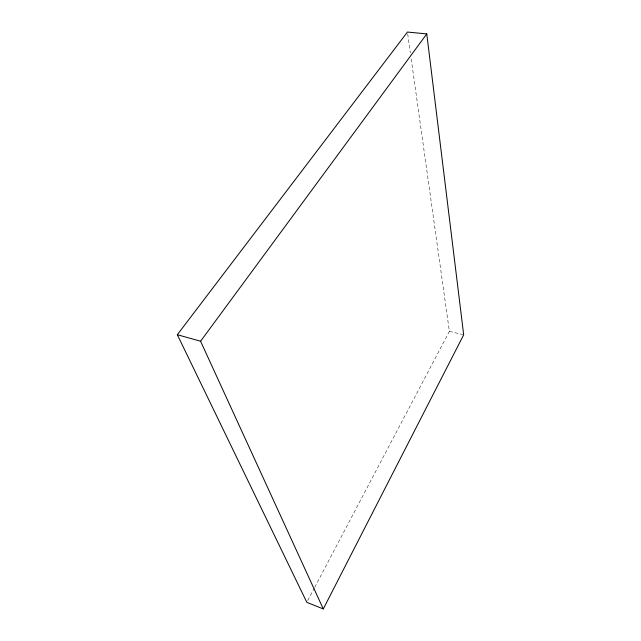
<?xml version="1.0" encoding="UTF-8"?>
<svg xmlns="http://www.w3.org/2000/svg" width="641" height="641" viewBox="0 0 641 641"><rect width="100%" height="100%" fill="white"/><g stroke="black" fill="none" stroke-linecap="round" stroke-linejoin="round"><path stroke-width="0.48" stroke-dasharray="3.21 2.4" d="M307.744 600.553L314.266 588.15M314.731 587.268L449.373 331.365L411.049 57.818M449.373 331.365L462.73 334.586M407.716 34.029L410.352 52.866"/><path stroke-width="0.96" d="M323.288 608.95L463.683 334.818L426.778 33.917L407.436 32.05L177.317 334.714L306.815 602.324L323.288 608.95L200.585 341.236L177.317 334.714M200.585 341.236L426.778 33.917"/></g></svg>
